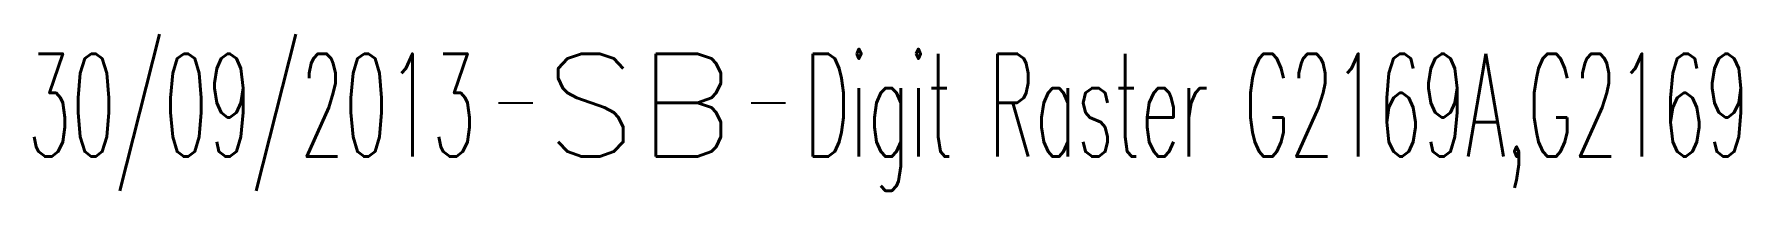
# Model space of a CAD drawing. Header units: millimetres. Extents: x 134000 to 135000, y 129000 to 130000.
# Drawn here: x 134950.03 to 134974.98, y 129510.85 to 129513.14 of the extents above; entities that cross this region are included whole.
import ezdxf
from ezdxf.enums import TextEntityAlignment as Align

# ---------------------------------------------------------------- set-up
doc = ezdxf.new("R2010")
doc.units = ezdxf.units.MM
doc.layers.get('0').update_dxf_attribs({"linetype": 'CONTINUOUS'})
doc.layers.add('G_910', color=7, linetype='CONTINUOUS')
doc.styles.get("Standard").update_dxf_attribs({"font": 'romans.shx', "width": 0.85})

# ---------------------------------------------------------------- blocks, each defined once
blk = doc.blocks.new('GIS_MODF')
at = {"color": 0, "linetype": 'Continuous', "flags": 128}
for points in [[(-2.176, -0.014), (-1.676, -0.014)], [(1.519, -0.014), (2.019, -0.014)]]:
    blk.add_lwpolyline(points, dxfattribs=at)
at = {"color": 0, "linetype": 'Continuous', "width": 0.5}
blk.add_attdef('DATE', text='', height=1.5, dxfattribs=at).set_placement((-2.502, -0.798), align=Align.RIGHT)
at = {"color": 0, "linetype": 'Continuous', "width": 1.771291}
blk.add_attdef('USER', text='', height=1.5, dxfattribs=at).set_placement((-1.507, -0.798), (1.276, -0.798), align=Align.FIT)
at = {"color": 0, "linetype": 'Continuous', "width": 0.5}
blk.add_attdef('DESC', (2.289, -0.798), '', height=1.5, dxfattribs=at)

msp = doc.modelspace()

# ---------------------------------------------------------------- block references
at = {"layer": 'G_910'}
ref = msp.add_blockref('GIS_MODF', (134958.997, 129512.148), dxfattribs=at)
ref.add_attrib('DATE', '30/09/2013', dxfattribs={"layer": '0', "color": 0, "linetype": 'Continuous', "height": 1.5, "width": 0.5}).set_placement((134956.495, 129511.35), align=Align.RIGHT)
ref.add_attrib('USER', 'SB', dxfattribs={"layer": '0', "color": 0, "linetype": 'Continuous', "height": 1.5, "width": 1.025485}).set_placement((134957.49, 129511.35), (134960.273, 129511.35), align=Align.FIT)
ref.add_attrib('DESC', 'Digit Raster G2169A,G2169', (134961.286, 129511.35), dxfattribs={"layer": '0', "color": 0, "linetype": 'Continuous', "height": 1.5, "width": 0.5})

doc.saveas('drawing.dxf')
